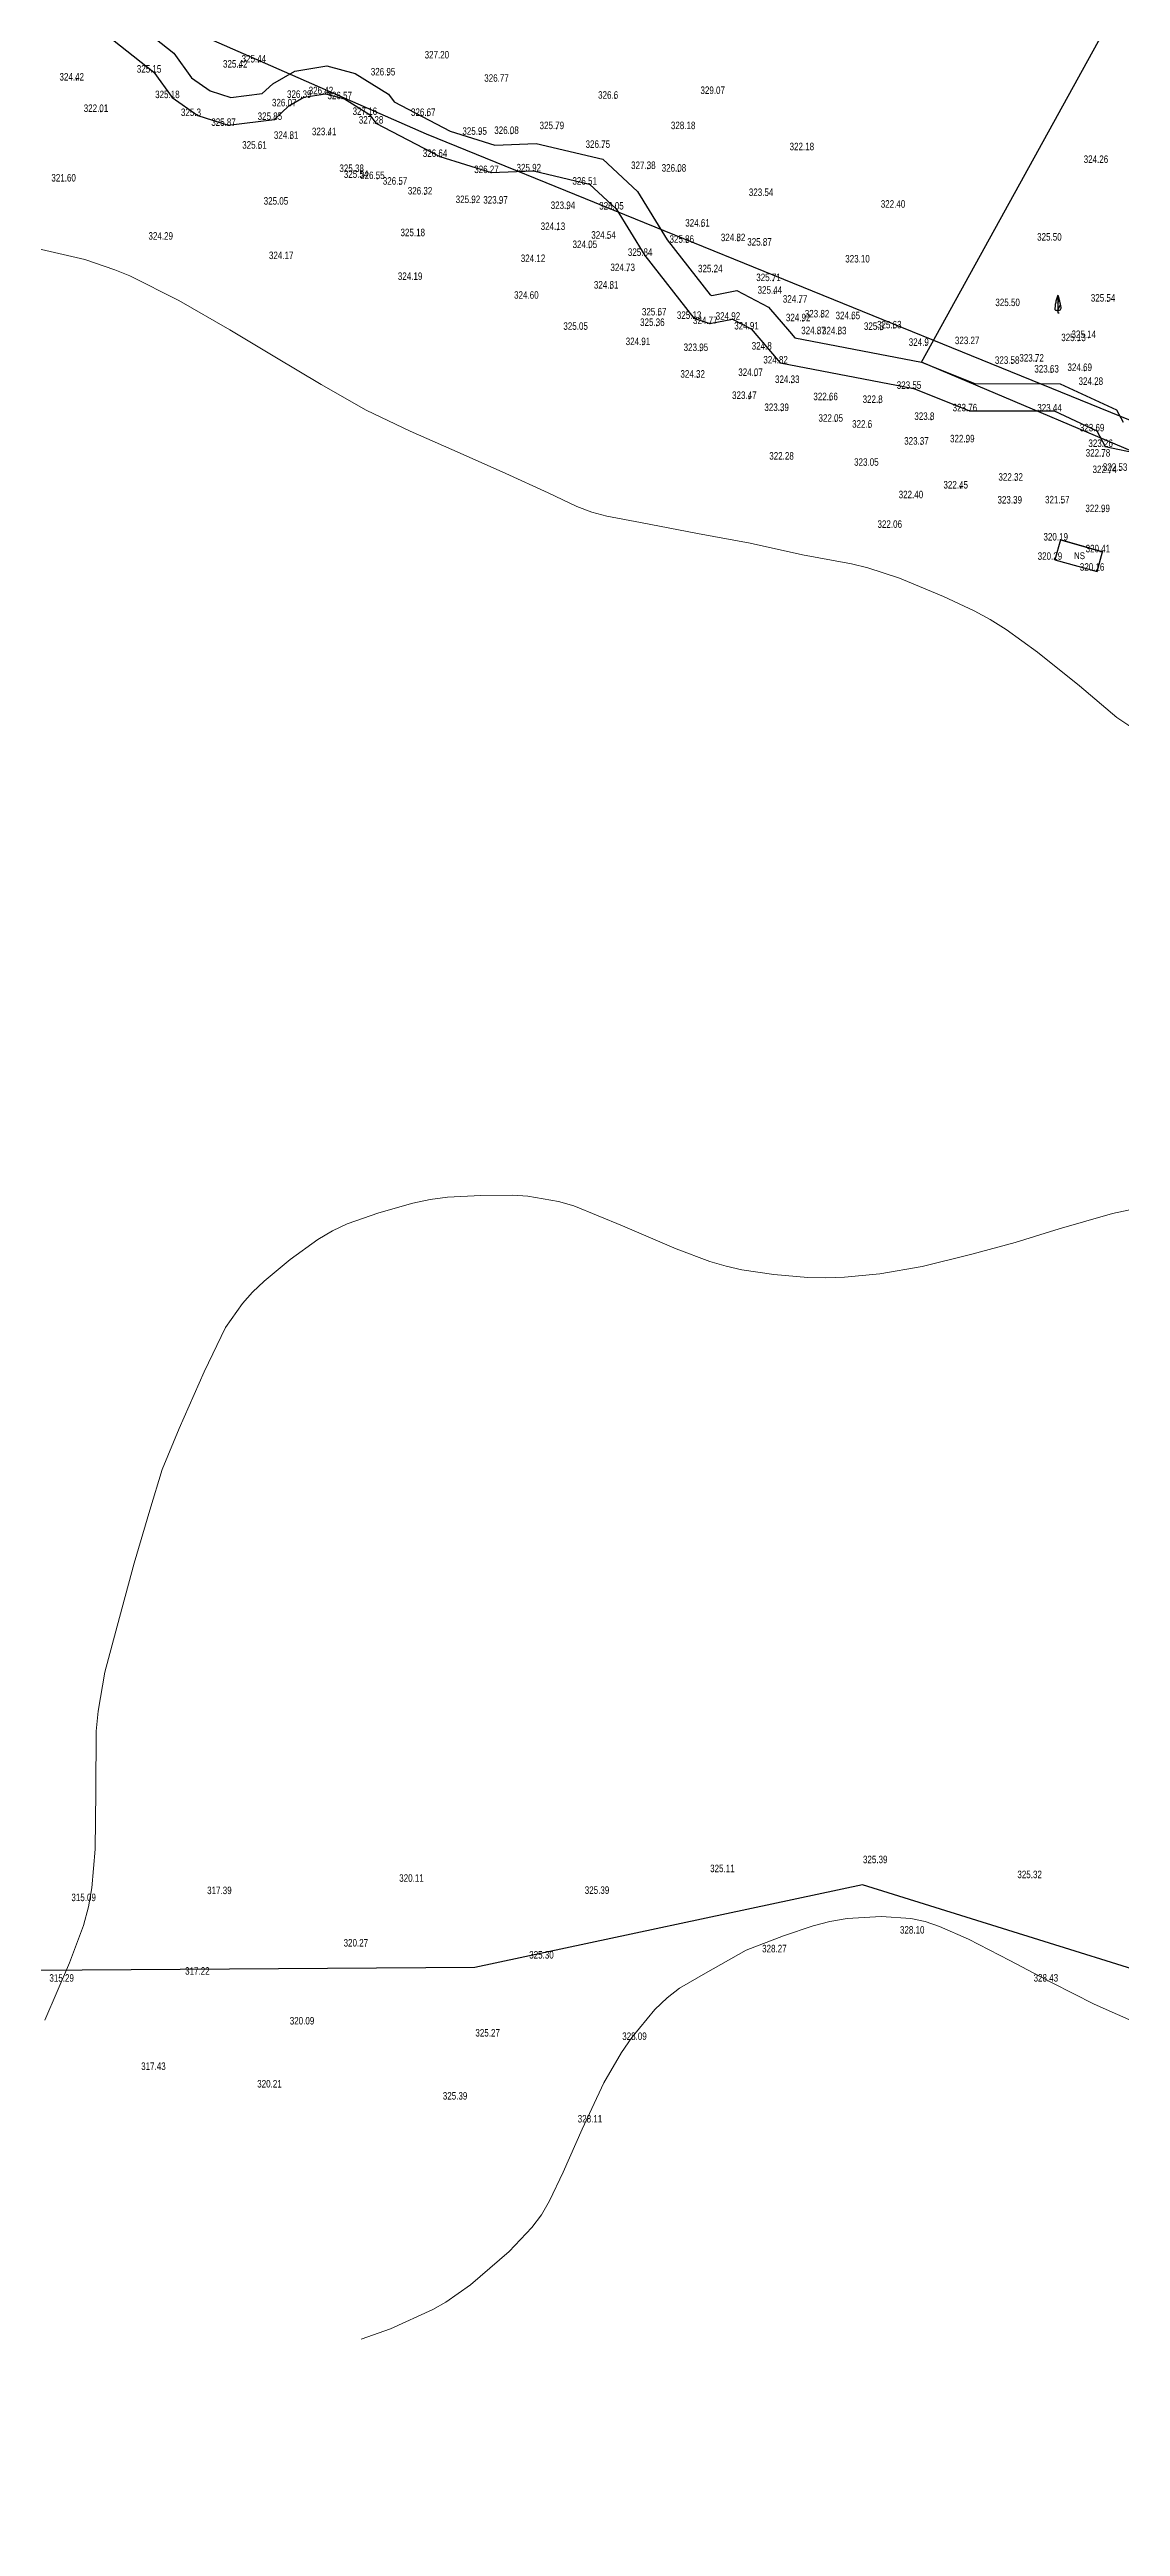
# Model space of a CAD drawing. Header units: metres. Extents: x 528544 to 533704, y 1867371 to 1868830.
# Drawn here: x 531335 to 531492.1, y 1867758.8 to 1868122.3 of the extents above; entities that cross this region are included whole.
import ezdxf

# ---------------------------------------------------------------- set-up
doc = ezdxf.new("R2010")
doc.units = ezdxf.units.M
doc.header["$MEASUREMENT"] = 0
for name, color, linetype in [('congtrinh', 4, 'Continuous'), ('DIEM', 7, 'Continuous'), ('DOCAO_CT', 7, 'Continuous'), ('KHUNG', 1, 'Continuous'), ('Layer1', 4, 'Continuous'), ('NEN', 3, 'Continuous')]:
    doc.layers.add(name, color=color, linetype=linetype)
doc.styles.add('MOC', font='VHARIALN.ttf', dxfattribs={"height": 2})

# ---------------------------------------------------------------- blocks, each defined once
blk = doc.blocks.new('A$C63284C57')
at = {"layer": 'NEN', "color": 3}
blk.add_line((0.92, 0.85), (0.92, 0), dxfattribs=at)
for points in [[(0.92, 5.74), (0.92, 1.39)], [(0.92, 5.74), (0.92, 0), (1.37, 0)], [(0.92, 5.74), (0.92, 5.71)], [(0.92, 5.43), (0.99, 5.56)], [(0.92, 3.16), (1.44, 4.2)], [(0.92, 0.88), (1.77, 2.58)], [(0.92, 1.39), (0.92, 0.65)], [(0.92, 0.65), (0.92, 0.15)], [(0.92, 0.15), (0.92, 0)]]:
    blk.add_lwpolyline(points, dxfattribs=at)
for points in [[(0.92, 5.74), (0.71, 5.11), (0.52, 4.52), (0.36, 3.81), (0.21, 3.07), (0.11, 2.51), (0.05, 1.85), (0.02, 1.41), (0.02, 1.09), (0.24, 0.91), (0.61, 0.83), (0.92, 0.85)], [(0.92, 5.74), (1.18, 5.17), (1.34, 4.58), (1.5, 3.98), (1.59, 3.54), (1.72, 2.95), (1.81, 2.47), (1.9, 1.94), (1.9, 1.48), (1.78, 1.03), (1.62, 0.88), (1.26, 0.84), (0.92, 0.85)]]:
    blk.add_spline(points, degree=3, dxfattribs=at)

msp = doc.modelspace()

# ---------------------------------------------------------------- linework, layer by layer
at = {"layer": 'congtrinh', "color": 4, "ltscale": 0.2134}
msp.add_lwpolyline([(531963.17, 1867954.39), (531955.17, 1867890.29), (531674.88, 1867913.02), (531644.95, 1867913.48), (531643.45, 1867943.36), (531672.12, 1867988.8), (531612.74, 1867999.65), (531587.37, 1867933.3), (531497.06, 1867978.57), (531541.48, 1868043.15), (531462.92, 1868076.42), (531495.21, 1868134.98), (531610.52, 1868088.24), (531594.28, 1868022.08), (531634.71, 1868009.01), (531636.22, 1868053.83), (531750.39, 1868059.06), (531810.96, 1868083.97), (531893.69, 1868099.44), (531921.06, 1868092.42), (531985.47, 1868047.99), (532055.84, 1868029.95), (532043.93, 1867956.38), (531963.17, 1867954.39)], dxfattribs=at)
at = {"layer": 'congtrinh', "color": 1, "ltscale": 0.2134}
msp.add_lwpolyline([(531534.15, 1867454.27), (531545.01, 1867469.29), (531548.59, 1867479.49), (531553.35, 1867492.67), (531557.55, 1867504.88), (531550.92, 1867514.46), (531537.97, 1867539.93), (531527.58, 1867561.22), (531522.76, 1867576.14), (531521.39, 1867590.42), (531527.03, 1867610.88), (531530.29, 1867631.45), (531537.4, 1867654.07), (531540.66, 1867677.49), (531559.84, 1867722.85), (531560.14, 1867735.09), (531555.5, 1867765.25), (531522.01, 1867831.83), (531454.29, 1867852.94), (531397.37, 1867840.83), (531318.07, 1867840.27), (531187.8, 1867934.95), (531052.94, 1868026.87), (531097.36, 1868067.91)], dxfattribs=at)
at = {"layer": 'DIEM', "color": 0}
for p in [(531350.26, 1868118.97), (531362.91, 1868119.71), (531365.64, 1868120.46), (531384.6, 1868118.56), (531338.91, 1868117.81), (531352.95, 1868115.23), (531372.3, 1868115.27), (531375.48, 1868115.79), (531378.24, 1868115.07), (531417.96, 1868115.14), (531342.47, 1868113.2), (531356.74, 1868112.6), (531361.19, 1868111.16), (531367.99, 1868112.03), (531370.1, 1868114.02), (531381.93, 1868112.76), (531382.83, 1868111.49), (531390.5, 1868112.62), (531365.73, 1868107.81), (531370.38, 1868109.26), (531375.96, 1868109.79), (531398.04, 1868109.85), (531402.72, 1868109.97), (531409.37, 1868110.68), (531416.12, 1868107.93), (531379.99, 1868104.39), (531380.64, 1868103.53), (531392.23, 1868106.6), (531399.78, 1868104.23), (531405.98, 1868104.48), (531422.79, 1868104.83), (531427.29, 1868104.44), (531383.03, 1868103.35), (531386.36, 1868102.53), (531390.03, 1868101.08), (531414.19, 1868102.53), (531397.06, 1868099.83), (531401.11, 1868099.75), (531410.99, 1868098.96), (531418.11, 1868098.88), (531430.75, 1868096.38), (531409.53, 1868095.88), (531414.21, 1868093.23), (531416.96, 1868094.6), (531428.44, 1868094), (531435.97, 1868094.24), (531439.85, 1868093.59), (531419.77, 1868089.85), (531422.33, 1868092.08), (531432.62, 1868089.67), (531417.34, 1868087.28), (531441.17, 1868088.38), (531441.35, 1868086.53), (531490.27, 1868085.37), (531424.11, 1868081.8), (531424.39, 1868083.34), (531429.52, 1868082.84), (531431.89, 1868082.07), (531435.21, 1868082.71), (531445.07, 1868085.21), (531445.52, 1868082.49), (531448.29, 1868083.05), (531452.81, 1868082.79), (531422.01, 1868078.99), (531430.51, 1868078.12), (531437.94, 1868081.28), (531440.49, 1868078.33), (531447.77, 1868080.59), (531450.81, 1868080.57), (531456.97, 1868081.22), (531458.89, 1868081.44), (531463.55, 1868078.88), (531485.93, 1868079.57), (531487.42, 1868080.03), (531438.53, 1868074.46), (531442.21, 1868076.29), (531476.19, 1868076.24), (531479.78, 1868076.57), (531481.98, 1868074.96), (531486.84, 1868075.19), (531430.04, 1868074.21), (531437.62, 1868071.09), (531443.92, 1868073.43), (531449.55, 1868070.9), (531461.79, 1868072.56), (531488.47, 1868073.15), (531442.36, 1868069.32), (531450.29, 1868067.74), (531456.78, 1868070.5), (531464.37, 1868068.01), (531469.99, 1868069.27), (531482.41, 1868069.25), (531455.24, 1868066.87), (531462.88, 1868064.38), (531469.6, 1868064.72), (531488.66, 1868066.33), (531489.9, 1868064.04), (531489.52, 1868062.63), (531490.52, 1868060.21), (531492.02, 1868060.54), (531468.63, 1868057.94), (531476.71, 1868059.09), (531476.57, 1868055.74), (531483.55, 1868055.76), (531489.47, 1868054.48), (531483.32, 1868050.31), (531482.47, 1868047.48), (531488.65, 1868045.88), (531489.51, 1868048.58)]:
    msp.add_point(p, dxfattribs=at)
at = {"layer": 'DOCAO_CT', "color": 2}
for points in [[(531483.32, 1868050.31), (531489.51, 1868048.58)], [(531482.51, 1868047.42), (531488.7, 1868045.69)]]:
    msp.add_lwpolyline(points, dxfattribs=at)
at = {"layer": 'KHUNG', "ltscale": 0.2134}
msp.add_lwpolyline([(532781.55, 1868099.56), (532586.11, 1868210.75), (532440.42, 1868195.4), (532402.71, 1868132.23), (532420.86, 1868063.98), (532395.18, 1867990.56), (532316.24, 1867934.35), (532232.9, 1867946.14), (532196.18, 1867943.6), (532136.83, 1867954.57), (532077.75, 1867946.2), (532005.7, 1867957.57), (531970.49, 1867961.06), (531914.99, 1867986.11), (531798.55, 1867992.8), (531711.06, 1867976.08), (531621.02, 1868011.63), (531506.71, 1868062.49), (531390.29, 1868109.84), (531307.3, 1868146.29), (531202.39, 1868151.29), (531136.07, 1868181.99), (531103.92, 1868169.92)], dxfattribs=at)
at = {"layer": 'Layer1', "color": 11, "linetype": 'Continuous', "lineweight": 0, "flags": 128}
for points in [[(531333.15, 1868093.08), (531340.16, 1868091.45), (531344.54, 1868089.97), (531346.75, 1868089.05), (531353.93, 1868085.43), (531361.43, 1868081.16), (531368.02, 1868077.19), (531374.83, 1868073.13), (531381.41, 1868069.34), (531387.88, 1868066.3), (531395.22, 1868063.05), (531401.91, 1868060.08), (531408.13, 1868057.24), (531412.35, 1868055.23), (531414.53, 1868054.4), (531416.77, 1868053.8), (531421.68, 1868052.88), (531430.08, 1868051.25), (531437.8, 1868049.82), (531445.49, 1868048.15), (531452.64, 1868046.81), (531455.03, 1868046.21), (531459.71, 1868044.72), (531466.17, 1868042.03), (531470.68, 1868039.93), (531473.02, 1868038.65), (531475.36, 1868037.16), (531479.93, 1868033.84), (531486.1, 1868028.93), (531491.59, 1868024.24), (531495.56, 1868021.63)], [(531334.26, 1867833.12), (531337.9, 1867841.51), (531339.94, 1867847), (531340.68, 1867849.75), (531341.18, 1867852.54), (531341.64, 1867858.19), (531341.75, 1867866.66), (531341.83, 1867875.5), (531342.09, 1867878.45), (531343.07, 1867884.17), (531345.22, 1867892.17), (531347.38, 1867900.17), (531349.69, 1867907.92), (531351.48, 1867913.92), (531353.97, 1867919.94), (531357.64, 1867928.23), (531360.79, 1867934.74), (531363.26, 1867938.28), (531364.75, 1867939.94), (531366.44, 1867941.57), (531370.26, 1867944.72), (531374.34, 1867947.67), (531376.47, 1867948.92), (531378.66, 1867949.94), (531383.29, 1867951.56), (531388.29, 1867952.97), (531390.84, 1867953.51), (531393.37, 1867953.85), (531398.26, 1867954.14), (531402.9, 1867954.17), (531405.16, 1867954.03), (531409.66, 1867953.25), (531411.92, 1867952.6), (531419.07, 1867949.69), (531426.94, 1867946.29), (531426.94, 1867946.29), (531431.89, 1867944.44), (531434.25, 1867943.74), (531436.58, 1867943.23), (531441.28, 1867942.54), (531446.25, 1867942.1), (531448.89, 1867942.04), (531451.63, 1867942.13), (531456.8, 1867942.62), (531463.02, 1867943.69), (531470.33, 1867945.49), (531476.66, 1867947.21), (531483.12, 1867949.22), (531490.98, 1867951.47), (531496.03, 1867952.53)], [(531495.12, 1867832.4), (531488.29, 1867835.43), (531482.12, 1867838.6), (531475.91, 1867841.88), (531469.82, 1867845.01), (531465.58, 1867846.87), (531463.46, 1867847.56), (531461.38, 1867848.02), (531457.01, 1867848.34), (531452.01, 1867848.03), (531449.46, 1867847.59), (531447.03, 1867846.95), (531442.69, 1867845.46), (531437.22, 1867843.36), (531431.22, 1867840.02), (531427.43, 1867837.78), (531425.61, 1867836.4), (531423.8, 1867834.68), (531420.4, 1867830.54), (531418.91, 1867828.35), (531416.32, 1867823.9), (531413.14, 1867817.12), (531410.34, 1867810.79), (531408.34, 1867806.57), (531407.14, 1867804.55), (531405.74, 1867802.67), (531402.4, 1867799.16), (531396.75, 1867794.27), (531393.11, 1867791.72), (531391.22, 1867790.63), (531385.01, 1867787.81), (531380.69, 1867786.31)]]:
    msp.add_lwpolyline(points, dxfattribs=at)
at = {"layer": 'NEN'}
for points in [[(531341.61, 1868130.92), (531353.18, 1868121.75), (531355.8, 1868118.12), (531358.53, 1868116.22), (531361.56, 1868115.24), (531366.19, 1868115.83), (531367.71, 1868117.26), (531370.94, 1868119.1), (531375.67, 1868119.88), (531379.84, 1868118.78), (531384.72, 1868115.73), (531385.53, 1868114.59), (531393.77, 1868110.31), (531400.31, 1868108.25), (531406.37, 1868108.5), (531416.14, 1868106.18), (531421.23, 1868101.45), (531425.62, 1868094.36), (531431.92, 1868086.27), (531432.14, 1868086.2), (531435.83, 1868086.9), (531440.47, 1868084.47), (531443.54, 1868080.92), (531444.36, 1868079.95), (531462.92, 1868076.42), (531470.77, 1868073.27), (531483.3, 1868073.24), (531491.54, 1868069.4), (531492.53, 1868067.58)], [(531339.57, 1868127.43), (531350.26, 1868118.97), (531352.95, 1868115.23), (531356.74, 1868112.6), (531361.19, 1868111.16), (531367.99, 1868112.03), (531370.1, 1868114.02), (531372.3, 1868115.27), (531375.48, 1868115.79), (531378.24, 1868115.07), (531381.93, 1868112.76), (531382.83, 1868111.49), (531392.23, 1868106.6), (531399.78, 1868104.23), (531405.98, 1868104.48), (531414.19, 1868102.53), (531418.11, 1868098.88), (531422.33, 1868092.08), (531429.52, 1868082.84), (531431.89, 1868082.07), (531435.21, 1868082.71), (531437.94, 1868081.28), (531440.49, 1868078.33), (531442.21, 1868076.29), (531461.79, 1868072.56), (531469.99, 1868069.27), (531482.41, 1868069.25), (531488.66, 1868066.33), (531489.9, 1868064.04), (531495.04, 1868062.96)]]:
    msp.add_lwpolyline(points, dxfattribs=at)
msp.add_lwpolyline([(531483.32, 1868050.31), (531482.51, 1868047.42), (531488.7, 1868045.69), (531489.51, 1868048.58), (531483.32, 1868050.31)], close=True, dxfattribs=at)

# ---------------------------------------------------------------- block references
at = {"linetype": 'Continuous', "xscale": 0.4499827870167792, "yscale": 0.4499827870167792, "zscale": 0.449982787048613}
msp.add_blockref('A$C63284C57', (531482.5, 1868083.63), dxfattribs=at)

# ---------------------------------------------------------------- texts
at = {"layer": 'DOCAO_CT', "color": 2, "width": 0.8}
for s, p in [('327.20', (531390.01, 1868120.97)), ('324.42', (531336.42, 1868117.73)), ('325.15', (531347.77, 1868118.89)), ('325.42', (531360.42, 1868119.63)), ('325.44', (531363.15, 1868120.38)), ('326.95', (531382.11, 1868118.48)), ('326.77', (531398.76, 1868117.55)), ('325.18', (531350.46, 1868115.15)), ('326.07', (531367.61, 1868113.94)), ('326.39', (531369.81, 1868115.19)), ('326.42', (531372.99, 1868115.72)), ('326.57', (531375.75, 1868114.99)), ('326.6', (531415.47, 1868115.06)), ('329.07', (531430.49, 1868115.76)), ('322.01', (531339.98, 1868113.12)), ('325.3', (531354.25, 1868112.52)), ('325.87', (531358.7, 1868111.08)), ('325.85', (531365.5, 1868111.95)), ('323.41', (531373.47, 1868109.71)), ('327.16', (531379.44, 1868112.68)), ('327.28', (531380.35, 1868111.41)), ('326.67', (531388.01, 1868112.54)), ('325.95', (531395.55, 1868109.77)), ('326.08', (531400.23, 1868109.89)), ('325.79', (531406.88, 1868110.6)), ('328.18', (531426.15, 1868110.6)), ('325.61', (531363.24, 1868107.73)), ('324.81', (531367.89, 1868109.18)), ('326.64', (531389.74, 1868106.52)), ('326.75', (531413.63, 1868107.85)), ('322.18', (531443.57, 1868107.5)), ('321.60', (531335.23, 1868102.91)), ('325.38', (531377.5, 1868104.31)), ('325.54', (531378.15, 1868103.45)), ('326.55', (531380.54, 1868103.27)), ('326.57', (531383.87, 1868102.45)), ('326.27', (531397.29, 1868104.15)), ('325.92', (531403.5, 1868104.4)), ('326.51', (531411.7, 1868102.45)), ('327.38', (531420.31, 1868104.75)), ('326.08', (531424.8, 1868104.36)), ('324.26', (531486.73, 1868105.64)), ('325.05', (531366.39, 1868099.52)), ('326.32', (531387.54, 1868101.01)), ('325.92', (531394.57, 1868099.75)), ('323.97', (531398.62, 1868099.67)), ('323.94', (531408.51, 1868098.88)), ('326.05', (531415.63, 1868098.8)), ('323.54', (531437.59, 1868100.79)), ('322.40', (531456.95, 1868099.07)), ('324.13', (531407.04, 1868095.8)), ('324.61', (531428.26, 1868096.3)), ('324.29', (531349.48, 1868094.38)), ('324.17', (531367.16, 1868091.53)), ('325.18', (531386.47, 1868094.89)), ('324.05', (531411.72, 1868093.15)), ('324.54', (531414.47, 1868094.52)), ('325.84', (531419.84, 1868092)), ('325.86', (531425.95, 1868093.92)), ('324.82', (531433.48, 1868094.16)), ('325.87', (531437.36, 1868093.51)), ('325.50', (531479.9, 1868094.24)), ('324.19', (531386.08, 1868088.47)), ('324.12', (531404.12, 1868091.1)), ('324.73', (531417.28, 1868089.77)), ('325.24', (531430.13, 1868089.59)), ('325.71', (531438.68, 1868088.3)), ('323.10', (531451.74, 1868091.03)), ('324.60', (531403.14, 1868085.71)), ('324.81', (531414.85, 1868087.2)), ('325.44', (531438.87, 1868086.45)), ('324.77', (531442.58, 1868085.13)), ('325.50', (531473.77, 1868084.63)), ('325.54', (531487.78, 1868085.29)), ('325.05', (531410.37, 1868081.15)), ('325.36', (531421.63, 1868081.72)), ('325.67', (531421.9, 1868083.26)), ('325.13', (531427.03, 1868082.76)), ('324.77', (531429.4, 1868082)), ('324.92', (531432.72, 1868082.63)), ('324.91', (531435.45, 1868081.2)), ('324.92', (531443.03, 1868082.41)), ('323.82', (531445.8, 1868082.97)), ('324.65', (531450.32, 1868082.71)), ('325.3', (531454.48, 1868081.14)), ('325.63', (531456.4, 1868081.36)), ('324.91', (531419.52, 1868078.91)), ('323.95', (531428.02, 1868078.04)), ('324.8', (531438.01, 1868078.25)), ('324.87', (531445.28, 1868080.51)), ('324.83', (531448.32, 1868080.49)), ('324.9', (531461.06, 1868078.8)), ('323.27', (531467.83, 1868079.05)), ('325.13', (531483.44, 1868079.49)), ('325.14', (531484.94, 1868079.95)), ('324.32', (531427.55, 1868074.13)), ('324.07', (531436.04, 1868074.38)), ('324.82', (531439.72, 1868076.21)), ('324.33', (531441.43, 1868073.35)), ('323.58', (531473.7, 1868076.16)), ('323.72', (531477.29, 1868076.49)), ('323.63', (531479.49, 1868074.88)), ('324.69', (531484.35, 1868075.11)), ('323.47', (531435.13, 1868071.01)), ('322.66', (531447.06, 1868070.82)), ('322.8', (531454.29, 1868070.42)), ('323.55', (531459.3, 1868072.49)), ('324.28', (531485.98, 1868073.07)), ('323.39', (531439.87, 1868069.24)), ('322.05', (531447.81, 1868067.66)), ('322.6', (531452.75, 1868066.79)), ('323.8', (531461.88, 1868067.93)), ('323.76', (531467.5, 1868069.19)), ('323.44', (531479.92, 1868069.17)), ('323.69', (531486.17, 1868066.25)), ('323.37', (531460.39, 1868064.3)), ('322.99', (531467.12, 1868064.64)), ('322.78', (531487.03, 1868062.55)), ('323.26', (531487.42, 1868063.96)), ('322.28', (531440.59, 1868062.1)), ('323.05', (531453.04, 1868061.2)), ('322.32', (531474.22, 1868059.01)), ('322.74', (531488.03, 1868060.13)), ('322.53', (531489.54, 1868060.46)), ('322.40', (531459.58, 1868056.43)), ('322.45', (531466.15, 1868057.86)), ('323.39', (531474.08, 1868055.66)), ('321.57', (531481.06, 1868055.68)), ('322.06', (531456.47, 1868052.09)), ('322.99', (531486.98, 1868054.4)), ('320.19', (531480.83, 1868050.23)), ('320.41', (531487.02, 1868048.5)), ('320.29', (531479.98, 1868047.4)), ('320.16', (531486.17, 1868045.8)), ('325.39', (531454.34, 1867856.14)), ('320.11', (531386.28, 1867853.41)), ('325.39', (531413.51, 1867851.64)), ('325.11', (531431.91, 1867854.82)), ('325.32', (531477, 1867853.94)), ('315.09', (531338.17, 1867850.57)), ('317.39', (531358.09, 1867851.6)), ('328.10', (531459.77, 1867845.81)), ('320.27', (531378.12, 1867843.91)), ('325.30', (531405.36, 1867842.14)), ('328.27', (531439.54, 1867843.06)), ('315.29', (531334.94, 1867838.75)), ('317.22', (531354.86, 1867839.78)), ('328.43', (531479.38, 1867838.77)), ('320.09', (531370.22, 1867832.47)), ('325.27', (531397.46, 1867830.7)), ('328.09', (531419.01, 1867830.2)), ('317.43', (531348.41, 1867825.8)), ('320.21', (531365.44, 1867823.22)), ('325.39', (531392.68, 1867821.45)), ('328.11', (531412.48, 1867818.09))]:
    msp.add_text(s, height=1.1, dxfattribs=at).set_placement(p)
at = {"layer": 'KHUNG', "color": 7, "style": 'MOC'}
msp.add_text('ns', height=1, dxfattribs=at).set_placement((531485.33, 1868047.5))

doc.saveas('drawing.dxf')
